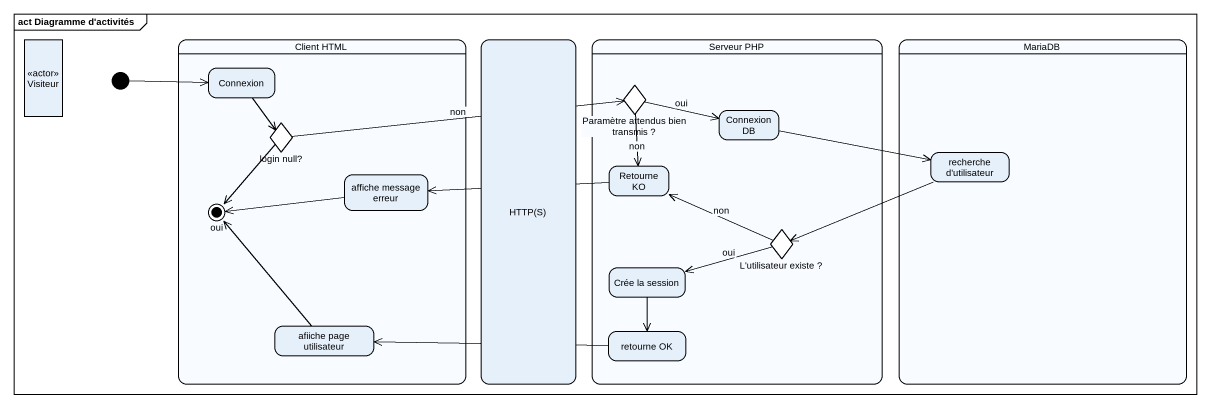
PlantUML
@startuml
mainframe act Diagramme d'activités
hide empty description
state Visiteur <<actor>>
state "Client HTML" as Client_HTML {
  state Connexion
  state "login null?" as login_null <<choice>>
  state "affiche message erreur" as affiche_message_erreur
  state oui <<end>>
  state "afiiche page utilisateur" as afiiche_page_utilisateur
}
state "HTTP(S)" as HTTP_S
state "Serveur PHP" as Serveur_PHP {
  state "Paramètre attendus bien transmis ?" as Paramètre_attendus_bien <<choice>>
  state "Connexion DB" as Connexion_DB
  state "Retourne KO" as Retourne_KO
  state "L'utilisateur existe ?" as L_utilisateur_existe <<choice>>
  state "Crée la session" as Crée_la_session
  state "retourne OK" as retourne_OK
}
state MariaDB {
  state "recherche d'utilisateur" as recherche_d_utilisateur
}
state initial1 <<start>>
initial1 -right-> Connexion
Connexion --> login_null
login_null -right-> Paramètre_attendus_bien : non
login_null --> oui
Paramètre_attendus_bien -right-> Connexion_DB : oui
Paramètre_attendus_bien --> Retourne_KO : non
Connexion_DB -right-> recherche_d_utilisateur
recherche_d_utilisateur -left-> L_utilisateur_existe
affiche_message_erreur -left-> oui
Retourne_KO -left-> affiche_message_erreur
L_utilisateur_existe -left-> Retourne_KO : non
L_utilisateur_existe -left-> Crée_la_session : oui
Crée_la_session --> retourne_OK
afiiche_page_utilisateur -up-> oui
retourne_OK -left-> afiiche_page_utilisateur
@enduml
